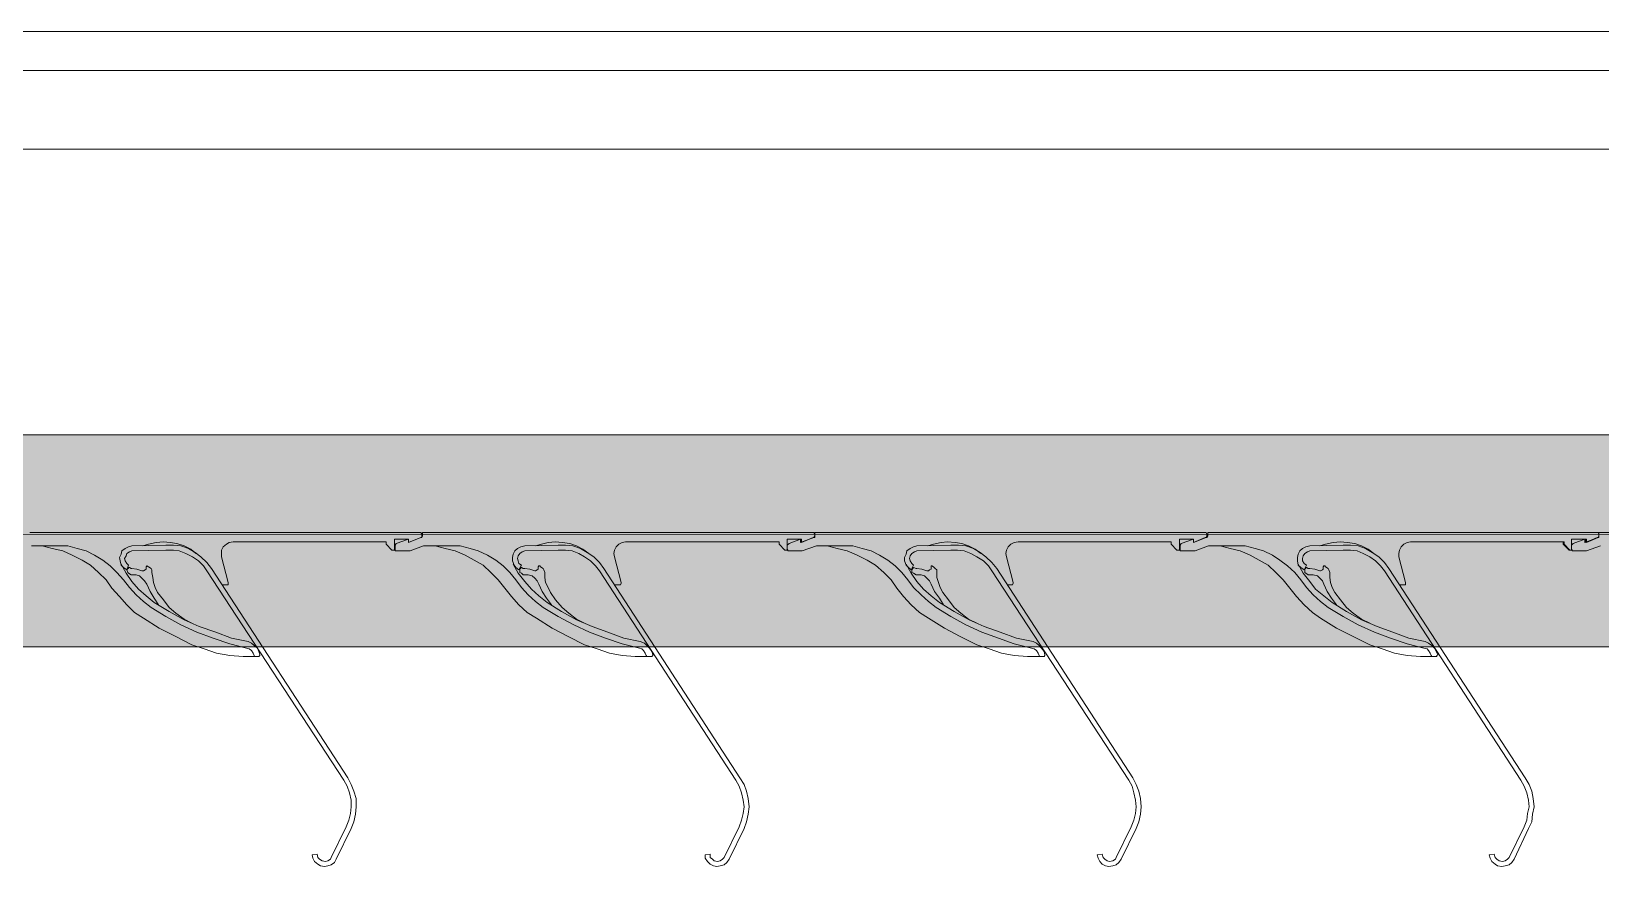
# Model space of a CAD drawing. Header units: centimetres. Extents: x -6341 to 23117, y -10090 to 8065.
# Drawn here: x 4923.55 to 4963.53, y -4090.15 to -4068.87 of the extents above; entities that cross this region are included whole.
import ezdxf

# ---------------------------------------------------------------- set-up
doc = ezdxf.new("R2010")
doc.units = ezdxf.units.CM
doc.header["$LTSCALE"] = 12.7
doc.layers.add('B Général', color=7, linetype='Continuous', lineweight=5)

# ---------------------------------------------------------------- blocks, each defined once
blk = doc.blocks.new('Groupe-200-1')
at = {"layer": 'B Général', "color": 7, "linetype": 'Continuous', "lineweight": 5}
for p, q in [((4933.457, -4081.638), (4923.508, -4081.638)), ((4928.694, -4081.871), (4932.589, -4081.871)), ((4932.801, -4082.082), (4932.801, -4081.807)), ((4943.447, -4081.638), (4933.52, -4081.638)), ((4938.685, -4081.871), (4942.601, -4081.871)), ((4942.812, -4082.082), (4942.812, -4081.807)), ((4953.459, -4081.638), (4943.511, -4081.638)), ((4948.697, -4081.871), (4952.591, -4081.871)), ((4952.803, -4082.082), (4952.803, -4081.807)), ((4963.45, -4081.638), (4953.523, -4081.638)), ((4958.687, -4081.871), (4962.603, -4081.871)), ((4962.794, -4082.082), (4962.794, -4081.807)), ((4962.794, -4082.082), (4962.794, -4081.807)), ((4973.441, -4081.638), (4963.492, -4081.638)), ((4923.551, -4081.976), (4924.249, -4081.976)), ((4926.112, -4081.976), (4926.98, -4081.955)), ((4926.98, -4082.082), (4926.112, -4082.103)), ((4933.203, -4082.103), (4933.541, -4081.976)), ((4933.541, -4081.976), (4934.24, -4081.976)), ((4936.124, -4081.976), (4936.97, -4081.955)), ((4936.97, -4082.082), (4936.124, -4082.103)), ((4943.193, -4082.103), (4943.553, -4081.976)), ((4943.553, -4081.976), (4944.252, -4081.976)), ((4946.114, -4081.976), (4946.982, -4081.955)), ((4946.982, -4082.082), (4946.114, -4082.103)), ((4953.205, -4082.103), (4953.544, -4081.976)), ((4953.544, -4081.976), (4954.242, -4081.976)), ((4956.126, -4081.976), (4956.973, -4081.955)), ((4956.973, -4082.082), (4956.126, -4082.103)), ((4963.175, -4082.103), (4963.535, -4081.976)), ((4926.027, -4082.463), (4925.985, -4082.59)), ((4931.509, -4087.945), (4928.017, -4082.611)), ((4928.144, -4082.548), (4931.615, -4087.882)), ((4936.039, -4082.463), (4935.975, -4082.59)), ((4941.5, -4087.945), (4938.029, -4082.611)), ((4938.134, -4082.548), (4941.606, -4087.882)), ((4946.03, -4082.463), (4945.966, -4082.59)), ((4951.512, -4087.945), (4948.019, -4082.611)), ((4948.146, -4082.548), (4951.618, -4087.882)), ((4956.041, -4082.463), (4955.978, -4082.59)), ((4961.502, -4087.945), (4958.031, -4082.611)), ((4958.137, -4082.548), (4961.608, -4087.882)), ((4957.65, -4083.945), (4957.439, -4083.839)), ((4931.192, -4089.914), (4931.573, -4089.131)), ((4941.204, -4089.914), (4941.585, -4089.131)), ((4951.194, -4089.914), (4951.575, -4089.131)), ((4961.206, -4089.914), (4961.587, -4089.131)), ((4931.7, -4089.173), (4931.319, -4089.956)), ((4941.712, -4089.173), (4941.331, -4089.956)), ((4951.702, -4089.173), (4951.321, -4089.956)), ((4961.693, -4089.173), (4961.333, -4089.956)), ((4930.705, -4089.85), (4930.832, -4089.829)), ((4940.717, -4089.85), (4940.844, -4089.829)), ((4950.707, -4089.85), (4950.834, -4089.829)), ((4960.698, -4089.85), (4960.825, -4089.829))]:
    blk.add_line(p, q, dxfattribs=at)
at = {"layer": 'B Général', "color": 7, "linetype": 'Continuous', "lineweight": 5, "flags": 128}
for points in [[(4926.387, -4081.976), (4926.535, -4081.934), (4926.726, -4081.892), (4926.916, -4081.871), (4927.086, -4081.892), (4927.255, -4081.913), (4927.445, -4081.976), (4927.615, -4082.061), (4927.742, -4082.167)], [(4928.419, -4082.971), (4928.525, -4082.971), (4928.567, -4082.971), (4928.567, -4082.929), (4928.567, -4082.908), (4928.398, -4082.252), (4928.398, -4082.167), (4928.398, -4082.082), (4928.44, -4081.998), (4928.525, -4081.934), (4928.588, -4081.892), (4928.694, -4081.871)], [(4932.589, -4081.871), (4932.589, -4081.934), (4932.737, -4082.082), (4932.801, -4082.082)], [(4932.801, -4081.807), (4933.16, -4081.807), (4933.16, -4081.892), (4933.478, -4081.765), (4933.499, -4081.765), (4933.499, -4081.722), (4933.499, -4081.68), (4933.478, -4081.638), (4933.457, -4081.638)], [(4932.822, -4082.061), (4932.822, -4081.976), (4932.822, -4081.955), (4932.843, -4081.913), (4933.16, -4081.807), (4933.16, -4081.892), (4933.478, -4081.765), (4933.499, -4081.765), (4933.52, -4081.722), (4933.52, -4081.638)], [(4936.399, -4081.976), (4936.547, -4081.934), (4936.716, -4081.892), (4936.907, -4081.871), (4937.076, -4081.892), (4937.267, -4081.913), (4937.436, -4081.976), (4937.605, -4082.061), (4937.753, -4082.167)], [(4938.41, -4082.971), (4938.537, -4082.971), (4938.558, -4082.971), (4938.579, -4082.929), (4938.579, -4082.908), (4938.41, -4082.252), (4938.388, -4082.167), (4938.41, -4082.082), (4938.452, -4081.998), (4938.515, -4081.934), (4938.6, -4081.892), (4938.685, -4081.871)], [(4942.601, -4081.871), (4942.601, -4081.934), (4942.749, -4082.082), (4942.812, -4082.082)], [(4942.812, -4081.807), (4943.172, -4081.807), (4943.172, -4081.892), (4943.469, -4081.765), (4943.49, -4081.765), (4943.511, -4081.722), (4943.511, -4081.68), (4943.49, -4081.638), (4943.447, -4081.638)], [(4942.812, -4082.061), (4942.812, -4081.976), (4942.812, -4081.955), (4942.855, -4081.913), (4943.151, -4081.807), (4943.151, -4081.892), (4943.49, -4081.765), (4943.511, -4081.765), (4943.511, -4081.722), (4943.511, -4081.638)], [(4946.389, -4081.976), (4946.538, -4081.934), (4946.728, -4081.892), (4946.897, -4081.871), (4947.088, -4081.892), (4947.257, -4081.913)], [(4947.257, -4081.913), (4947.427, -4081.976), (4947.596, -4082.061), (4947.744, -4082.167)], [(4948.422, -4082.971), (4948.527, -4082.971), (4948.549, -4082.971), (4948.57, -4082.929), (4948.57, -4082.908), (4948.4, -4082.252), (4948.379, -4082.167), (4948.4, -4082.082), (4948.443, -4081.998), (4948.506, -4081.934), (4948.591, -4081.892), (4948.697, -4081.871)], [(4952.591, -4081.871), (4952.591, -4081.934), (4952.739, -4082.082), (4952.803, -4082.082)], [(4952.803, -4081.807), (4953.163, -4081.807), (4953.163, -4081.892), (4953.459, -4081.765), (4953.48, -4081.765), (4953.501, -4081.722), (4953.501, -4081.68), (4953.48, -4081.638), (4953.459, -4081.638)], [(4952.824, -4082.061), (4952.824, -4081.976), (4952.824, -4081.955), (4952.845, -4081.913), (4953.163, -4081.807), (4953.163, -4081.892), (4953.48, -4081.765), (4953.502, -4081.765), (4953.523, -4081.722), (4953.523, -4081.638)], [(4956.38, -4081.976), (4956.528, -4081.934), (4956.719, -4081.892), (4956.909, -4081.871), (4957.079, -4081.892), (4957.269, -4081.913), (4957.439, -4081.976), (4957.608, -4082.061), (4957.756, -4082.167)], [(4958.412, -4082.971), (4958.539, -4082.971), (4958.56, -4082.971), (4958.56, -4082.929), (4958.56, -4082.908), (4958.391, -4082.252), (4958.391, -4082.167), (4958.412, -4082.082), (4958.455, -4081.998), (4958.518, -4081.934), (4958.603, -4081.892), (4958.687, -4081.871)], [(4962.582, -4081.871), (4962.582, -4081.934), (4962.73, -4082.082), (4962.794, -4082.082)], [(4962.603, -4081.871), (4962.603, -4081.934), (4962.751, -4082.082), (4962.794, -4082.082)], [(4962.794, -4081.807), (4963.175, -4081.807), (4963.175, -4081.892), (4963.471, -4081.765), (4963.492, -4081.765), (4963.492, -4081.722), (4963.492, -4081.68), (4963.492, -4081.638), (4963.45, -4081.638)], [(4962.794, -4081.807), (4963.154, -4081.807), (4963.154, -4081.892), (4963.45, -4081.765), (4963.471, -4081.765), (4963.492, -4081.722), (4963.492, -4081.68), (4963.471, -4081.638), (4963.429, -4081.638)], [(4962.794, -4082.061), (4962.794, -4081.976), (4962.794, -4081.955), (4962.836, -4081.913), (4963.132, -4081.807), (4963.132, -4081.892), (4963.471, -4081.765), (4963.492, -4081.765), (4963.492, -4081.722), (4963.492, -4081.638)], [(4923.572, -4081.976), (4923.826, -4081.976), (4924.08, -4082.04), (4924.355, -4082.103), (4924.588, -4082.209), (4924.842, -4082.336), (4925.054, -4082.463), (4925.265, -4082.654), (4925.456, -4082.844), (4925.604, -4083.056), (4925.794, -4083.268), (4925.985, -4083.479), (4926.175, -4083.67), (4926.408, -4083.818), (4926.81, -4084.072), (4927.234, -4084.284), (4927.636, -4084.495)], [(4924.249, -4081.976), (4924.482, -4081.976), (4924.715, -4082.04), (4924.948, -4082.103), (4925.159, -4082.209), (4925.371, -4082.336), (4925.562, -4082.484), (4925.731, -4082.654), (4925.9, -4082.844), (4926.048, -4083.035), (4926.218, -4083.225), (4926.408, -4083.395), (4926.599, -4083.543), (4926.98, -4083.776), (4927.361, -4083.987), (4927.763, -4084.178), (4928.186, -4084.326), (4928.61, -4084.474), (4929.033, -4084.58), (4929.096, -4084.601), (4929.16, -4084.643), (4929.202, -4084.707), (4929.223, -4084.77), (4929.223, -4084.792), (4929.266, -4084.792), (4929.329, -4084.792), (4929.35, -4084.792), (4929.372, -4084.77), (4929.372, -4084.749), (4929.35, -4084.665), (4929.308, -4084.58), (4929.223, -4084.516), (4929.16, -4084.453), (4929.075, -4084.411), (4928.652, -4084.326), (4928.25, -4084.178), (4927.826, -4084.03), (4927.445, -4083.86), (4927.064, -4083.649), (4926.683, -4083.416), (4926.472, -4083.246), (4926.281, -4083.077), (4926.112, -4082.887), (4925.964, -4082.675), (4925.837, -4082.442)], [(4925.985, -4082.59), (4925.9, -4082.527), (4925.837, -4082.463), (4925.815, -4082.357), (4925.794, -4082.273), (4925.837, -4082.188), (4925.858, -4082.103), (4925.942, -4082.04), (4926.027, -4081.998), (4926.112, -4081.976)], [(4926.112, -4082.103), (4926.048, -4082.125), (4925.985, -4082.167), (4925.964, -4082.23), (4925.921, -4082.294), (4925.942, -4082.357), (4925.985, -4082.421), (4926.027, -4082.463)], [(4926.98, -4081.955), (4927.17, -4081.955), (4927.361, -4081.976), (4927.551, -4082.04), (4927.72, -4082.146), (4927.869, -4082.252), (4928.017, -4082.4), (4928.144, -4082.548)], [(4928.017, -4082.611), (4927.932, -4082.484), (4927.805, -4082.357), (4927.657, -4082.252), (4927.488, -4082.167), (4927.318, -4082.103), (4927.17, -4082.082), (4926.98, -4082.082)], [(4932.822, -4082.061), (4932.822, -4082.103), (4932.864, -4082.103), (4933.139, -4082.103), (4933.203, -4082.103)], [(4933.562, -4081.976), (4933.838, -4081.976), (4934.092, -4082.04), (4934.346, -4082.103), (4934.6, -4082.209), (4934.832, -4082.336), (4935.065, -4082.463), (4935.256, -4082.654), (4935.446, -4082.844), (4935.616, -4083.056), (4935.785, -4083.268), (4935.975, -4083.479), (4936.187, -4083.67), (4936.42, -4083.818), (4936.822, -4084.072), (4937.224, -4084.284), (4937.648, -4084.495)], [(4934.24, -4081.976), (4934.473, -4081.976), (4934.727, -4082.04)], [(4934.727, -4082.04), (4934.938, -4082.103), (4935.171, -4082.209), (4935.383, -4082.336), (4935.573, -4082.484), (4935.743, -4082.654), (4935.891, -4082.844), (4936.039, -4083.035), (4936.208, -4083.225), (4936.399, -4083.395), (4936.589, -4083.543), (4936.97, -4083.776), (4937.372, -4083.987), (4937.775, -4084.178), (4938.177, -4084.326), (4938.6, -4084.474), (4939.045, -4084.58), (4939.108, -4084.601), (4939.15, -4084.643), (4939.193, -4084.707), (4939.214, -4084.77), (4939.235, -4084.792), (4939.256, -4084.792), (4939.32, -4084.792), (4939.362, -4084.792), (4939.383, -4084.77), (4939.383, -4084.749), (4939.362, -4084.665), (4939.299, -4084.58), (4939.235, -4084.516), (4939.172, -4084.453), (4939.066, -4084.411), (4938.642, -4084.326), (4938.24, -4084.178), (4937.838, -4084.03), (4937.436, -4083.86), (4937.055, -4083.649), (4936.695, -4083.416), (4936.483, -4083.246), (4936.293, -4083.077), (4936.124, -4082.887), (4935.954, -4082.675), (4935.827, -4082.442)], [(4935.975, -4082.59), (4935.891, -4082.527), (4935.848, -4082.463), (4935.806, -4082.357), (4935.806, -4082.273), (4935.827, -4082.188), (4935.87, -4082.103), (4935.933, -4082.04), (4936.018, -4081.998), (4936.124, -4081.976)], [(4936.124, -4082.103), (4936.06, -4082.125), (4935.997, -4082.167), (4935.954, -4082.23), (4935.933, -4082.294), (4935.954, -4082.357), (4935.975, -4082.421), (4936.039, -4082.463)], [(4936.97, -4081.955), (4937.161, -4081.955), (4937.351, -4081.976), (4937.542, -4082.04), (4937.711, -4082.146), (4937.88, -4082.252), (4938.029, -4082.4), (4938.134, -4082.548)], [(4938.029, -4082.611), (4937.923, -4082.484), (4937.796, -4082.357), (4937.648, -4082.252), (4937.499, -4082.167), (4937.33, -4082.103), (4937.161, -4082.082), (4936.97, -4082.082)], [(4942.812, -4082.061), (4942.833, -4082.103), (4942.855, -4082.103), (4943.13, -4082.103), (4943.193, -4082.103)], [(4943.553, -4081.976), (4943.828, -4081.976), (4944.082, -4082.04), (4944.336, -4082.103), (4944.59, -4082.209), (4944.844, -4082.336), (4945.056, -4082.463), (4945.268, -4082.654), (4945.458, -4082.844), (4945.606, -4083.056), (4945.776, -4083.268), (4945.966, -4083.479), (4946.178, -4083.67), (4946.411, -4083.818), (4946.813, -4084.072), (4947.215, -4084.284), (4947.638, -4084.495)], [(4944.252, -4081.976), (4944.484, -4081.976), (4944.717, -4082.04), (4944.95, -4082.103), (4945.162, -4082.209), (4945.373, -4082.336), (4945.564, -4082.484), (4945.733, -4082.654), (4945.881, -4082.844), (4946.03, -4083.035), (4946.22, -4083.225), (4946.411, -4083.395), (4946.601, -4083.543), (4946.982, -4083.776), (4947.363, -4083.987), (4947.765, -4084.178), (4948.189, -4084.326), (4948.591, -4084.474), (4949.035, -4084.58), (4949.099, -4084.601), (4949.162, -4084.643), (4949.205, -4084.707), (4949.226, -4084.77), (4949.226, -4084.792), (4949.268, -4084.792), (4949.332, -4084.792), (4949.353, -4084.792), (4949.374, -4084.77), (4949.374, -4084.749), (4949.353, -4084.665), (4949.289, -4084.58), (4949.226, -4084.516), (4949.162, -4084.453), (4949.078, -4084.411), (4948.654, -4084.326), (4948.231, -4084.178), (4947.829, -4084.03), (4947.448, -4083.86), (4947.067, -4083.649), (4946.686, -4083.416), (4946.474, -4083.246), (4946.284, -4083.077), (4946.114, -4082.887), (4945.966, -4082.675), (4945.839, -4082.442)], [(4945.966, -4082.59), (4945.903, -4082.527), (4945.839, -4082.463), (4945.797, -4082.357), (4945.797, -4082.273), (4945.839, -4082.188), (4945.86, -4082.103), (4945.945, -4082.04), (4946.03, -4081.998), (4946.114, -4081.976)], [(4946.114, -4082.103), (4946.051, -4082.125), (4945.987, -4082.167), (4945.945, -4082.23), (4945.924, -4082.294), (4945.945, -4082.357), (4945.987, -4082.421), (4946.03, -4082.463)], [(4946.982, -4081.955), (4947.173, -4081.955), (4947.363, -4081.976), (4947.554, -4082.04), (4947.723, -4082.146), (4947.871, -4082.252), (4948.019, -4082.4), (4948.146, -4082.548)], [(4948.019, -4082.611), (4947.935, -4082.484), (4947.808, -4082.357), (4947.638, -4082.252), (4947.49, -4082.167), (4947.321, -4082.103), (4947.151, -4082.082), (4946.982, -4082.082)], [(4952.824, -4082.061), (4952.824, -4082.103), (4952.867, -4082.103), (4953.121, -4082.103), (4953.205, -4082.103)], [(4953.565, -4081.976), (4953.84, -4081.976), (4954.094, -4082.04), (4954.348, -4082.103), (4954.602, -4082.209), (4954.835, -4082.336), (4955.068, -4082.463), (4955.258, -4082.654), (4955.449, -4082.844), (4955.618, -4083.056), (4955.787, -4083.268), (4955.978, -4083.479), (4956.19, -4083.67), (4956.401, -4083.818), (4956.803, -4084.072), (4957.227, -4084.284), (4957.65, -4084.495)], [(4954.242, -4081.976), (4954.475, -4081.976), (4954.729, -4082.04), (4954.941, -4082.103), (4955.174, -4082.209), (4955.364, -4082.336), (4955.555, -4082.484), (4955.745, -4082.654), (4955.893, -4082.844), (4956.042, -4083.035), (4956.211, -4083.225), (4956.401, -4083.395), (4956.592, -4083.543), (4956.973, -4083.776), (4957.354, -4083.987), (4957.777, -4084.178), (4958.179, -4084.326), (4958.603, -4084.474), (4959.026, -4084.58), (4959.111, -4084.601), (4959.153, -4084.643), (4959.195, -4084.707), (4959.217, -4084.77), (4959.238, -4084.792), (4959.259, -4084.792), (4959.322, -4084.792), (4959.365, -4084.792), (4959.365, -4084.77), (4959.386, -4084.749), (4959.344, -4084.665), (4959.301, -4084.58), (4959.238, -4084.516), (4959.153, -4084.453), (4959.068, -4084.411), (4958.645, -4084.326), (4958.243, -4084.178), (4957.841, -4084.03), (4957.439, -4083.86), (4957.058, -4083.649), (4956.698, -4083.416), (4956.486, -4083.246), (4956.274, -4083.077), (4956.126, -4082.887), (4955.957, -4082.675), (4955.83, -4082.442)], [(4955.978, -4082.59), (4955.893, -4082.527), (4955.83, -4082.463), (4955.809, -4082.357), (4955.809, -4082.273), (4955.83, -4082.188), (4955.872, -4082.103), (4955.936, -4082.04), (4956.02, -4081.998), (4956.126, -4081.976)], [(4956.126, -4082.103), (4956.063, -4082.125), (4955.999, -4082.167), (4955.957, -4082.23), (4955.936, -4082.294), (4955.936, -4082.357), (4955.978, -4082.421), (4956.041, -4082.463)], [(4956.973, -4081.955), (4957.163, -4081.955), (4957.354, -4081.976), (4957.544, -4082.04), (4957.714, -4082.146), (4957.883, -4082.252), (4958.031, -4082.4), (4958.137, -4082.548)], [(4958.031, -4082.611), (4957.925, -4082.484), (4957.798, -4082.357), (4957.65, -4082.252), (4957.481, -4082.167), (4957.333, -4082.103), (4957.163, -4082.082), (4956.973, -4082.082)], [(4962.794, -4082.061), (4962.815, -4082.103), (4962.857, -4082.103), (4963.111, -4082.103), (4963.175, -4082.103)], [(4926.62, -4082.654), (4926.62, -4082.59), (4926.599, -4082.548), (4926.535, -4082.506), (4926.493, -4082.484), (4926.493, -4082.484), (4926.472, -4082.506), (4926.472, -4082.569), (4926.451, -4082.59), (4926.408, -4082.611), (4926.366, -4082.611), (4926.239, -4082.569), (4926.112, -4082.548), (4926.091, -4082.548), (4926.048, -4082.527), (4926.027, -4082.527), (4926.027, -4082.548), (4926.006, -4082.548), (4925.985, -4082.59), (4926.006, -4082.654), (4926.027, -4082.675), (4926.091, -4082.717), (4926.112, -4082.717), (4926.133, -4082.717), (4926.218, -4082.717), (4926.302, -4082.738), (4926.366, -4082.802), (4926.429, -4082.865), (4926.493, -4082.95), (4926.578, -4083.141), (4926.683, -4083.31), (4926.789, -4083.479)], [(4927.636, -4083.945), (4927.445, -4083.839), (4927.234, -4083.691), (4927.064, -4083.543), (4926.916, -4083.352), (4926.768, -4083.162), (4926.705, -4083.035), (4926.662, -4082.908), (4926.641, -4082.781), (4926.62, -4082.654)], [(4936.632, -4082.654), (4936.61, -4082.59), (4936.589, -4082.548), (4936.526, -4082.506), (4936.505, -4082.484), (4936.483, -4082.484), (4936.462, -4082.506), (4936.462, -4082.569), (4936.441, -4082.59), (4936.399, -4082.611), (4936.378, -4082.611), (4936.251, -4082.569), (4936.124, -4082.548), (4936.081, -4082.548), (4936.039, -4082.527), (4936.018, -4082.527), (4936.018, -4082.548), (4935.997, -4082.548), (4935.997, -4082.59), (4935.997, -4082.654), (4936.039, -4082.675), (4936.081, -4082.717), (4936.124, -4082.717), (4936.124, -4082.717), (4936.208, -4082.717), (4936.314, -4082.738), (4936.378, -4082.802), (4936.441, -4082.865), (4936.483, -4082.95), (4936.568, -4083.141), (4936.674, -4083.31), (4936.801, -4083.479)], [(4937.648, -4083.945), (4937.436, -4083.839), (4937.245, -4083.691), (4937.076, -4083.543), (4936.907, -4083.352), (4936.78, -4083.162), (4936.716, -4083.035), (4936.653, -4082.908), (4936.632, -4082.781), (4936.632, -4082.654)], [(4946.622, -4082.654), (4946.622, -4082.59), (4946.58, -4082.548), (4946.538, -4082.506), (4946.495, -4082.484), (4946.474, -4082.484), (4946.474, -4082.506), (4946.474, -4082.569), (4946.432, -4082.59), (4946.411, -4082.611), (4946.368, -4082.611), (4946.241, -4082.569), (4946.114, -4082.548), (4946.093, -4082.548), (4946.03, -4082.527), (4946.03, -4082.527), (4946.009, -4082.548), (4946.009, -4082.548), (4945.987, -4082.59), (4945.987, -4082.654), (4946.03, -4082.675), (4946.093, -4082.717), (4946.114, -4082.717), (4946.114, -4082.717), (4946.22, -4082.717), (4946.305, -4082.738), (4946.368, -4082.802), (4946.432, -4082.865), (4946.474, -4082.95), (4946.559, -4083.141), (4946.686, -4083.31), (4946.792, -4083.479)], [(4947.638, -4083.945), (4947.427, -4083.839), (4947.236, -4083.691), (4947.067, -4083.543), (4946.919, -4083.352), (4946.771, -4083.162), (4946.707, -4083.035), (4946.665, -4082.908), (4946.622, -4082.781), (4946.622, -4082.654)], [(4956.634, -4082.654), (4956.613, -4082.59), (4956.592, -4082.548), (4956.528, -4082.506), (4956.507, -4082.484), (4956.486, -4082.484), (4956.465, -4082.506), (4956.465, -4082.569), (4956.444, -4082.59), (4956.401, -4082.611), (4956.38, -4082.611), (4956.253, -4082.569), (4956.126, -4082.548), (4956.084, -4082.548), (4956.042, -4082.527), (4956.02, -4082.527), (4956.02, -4082.548), (4955.999, -4082.548), (4955.999, -4082.59), (4955.999, -4082.654), (4956.02, -4082.675), (4956.084, -4082.717), (4956.126, -4082.717), (4956.126, -4082.717), (4956.211, -4082.717), (4956.317, -4082.738), (4956.38, -4082.802), (4956.444, -4082.865), (4956.486, -4082.95), (4956.571, -4083.141), (4956.677, -4083.31), (4956.804, -4083.479)], [(4957.438, -4083.839), (4957.227, -4083.691), (4957.057, -4083.543), (4956.909, -4083.352), (4956.761, -4083.162), (4956.698, -4083.035), (4956.655, -4082.908), (4956.634, -4082.781), (4956.634, -4082.654)], [(4927.636, -4084.495), (4927.953, -4084.601), (4928.271, -4084.707), (4928.61, -4084.77), (4928.948, -4084.792), (4929.266, -4084.792)], [(4937.648, -4084.495), (4937.965, -4084.601), (4938.283, -4084.707), (4938.6, -4084.77), (4938.939, -4084.792), (4939.256, -4084.792)], [(4947.638, -4084.495), (4947.956, -4084.601), (4948.273, -4084.707), (4948.591, -4084.77), (4948.93, -4084.792), (4949.268, -4084.792)], [(4957.65, -4084.495), (4957.968, -4084.601), (4958.285, -4084.707), (4958.603, -4084.77), (4958.941, -4084.792), (4959.259, -4084.792)], [(4931.573, -4089.131), (4931.636, -4088.961), (4931.679, -4088.792), (4931.7, -4088.623), (4931.7, -4088.453), (4931.657, -4088.263), (4931.594, -4088.094), (4931.509, -4087.945)], [(4931.615, -4087.882), (4931.7, -4088.051), (4931.763, -4088.221), (4931.827, -4088.411), (4931.827, -4088.623), (4931.806, -4088.813), (4931.763, -4089.004), (4931.7, -4089.173)], [(4941.585, -4089.131), (4941.648, -4088.961), (4941.69, -4088.792), (4941.712, -4088.623), (4941.69, -4088.453), (4941.648, -4088.263), (4941.585, -4088.094), (4941.5, -4087.945)], [(4941.606, -4087.882), (4941.712, -4088.051), (4941.775, -4088.221), (4941.817, -4088.411), (4941.839, -4088.623), (4941.817, -4088.813), (4941.775, -4089.004), (4941.712, -4089.173)], [(4951.575, -4089.131), (4951.639, -4088.961), (4951.681, -4088.792), (4951.702, -4088.623), (4951.681, -4088.453), (4951.639, -4088.263), (4951.596, -4088.094), (4951.512, -4087.945)], [(4951.618, -4087.882), (4951.702, -4088.051), (4951.766, -4088.221), (4951.808, -4088.411), (4951.829, -4088.623), (4951.808, -4088.813), (4951.766, -4089.004), (4951.702, -4089.173)], [(4961.587, -4089.131), (4961.651, -4088.961), (4961.672, -4088.792), (4961.714, -4088.623), (4961.693, -4088.453), (4961.651, -4088.263), (4961.587, -4088.094), (4961.502, -4087.945)], [(4961.608, -4087.882), (4961.714, -4088.051), (4961.778, -4088.221), (4961.82, -4088.411), (4961.841, -4088.623), (4961.799, -4088.813), (4961.778, -4089.004), (4961.693, -4089.173)], [(4931.319, -4089.956), (4931.276, -4090.041), (4931.192, -4090.104), (4931.107, -4090.126), (4931.022, -4090.147), (4930.917, -4090.126), (4930.853, -4090.083), (4930.768, -4090.02), (4930.726, -4089.935), (4930.705, -4089.85)], [(4930.832, -4089.829), (4930.853, -4089.914), (4930.895, -4089.956), (4930.959, -4089.999), (4931.044, -4090.02), (4931.107, -4089.999), (4931.171, -4089.956), (4931.192, -4089.914)], [(4941.331, -4089.956), (4941.267, -4090.041), (4941.204, -4090.104), (4941.098, -4090.126), (4941.013, -4090.147), (4940.928, -4090.126), (4940.844, -4090.083), (4940.78, -4090.02), (4940.717, -4089.935), (4940.717, -4089.85)], [(4940.844, -4089.829), (4940.844, -4089.914), (4940.907, -4089.956), (4940.95, -4089.999), (4941.034, -4090.02), (4941.098, -4089.999), (4941.161, -4089.956), (4941.204, -4089.914)], [(4951.321, -4089.956), (4951.258, -4090.041), (4951.194, -4090.104), (4951.11, -4090.126), (4951.004, -4090.147), (4950.919, -4090.126), (4950.834, -4090.083), (4950.771, -4090.02), (4950.729, -4089.935), (4950.707, -4089.85)], [(4950.834, -4089.829), (4950.856, -4089.914), (4950.898, -4089.956), (4950.961, -4089.999), (4951.025, -4090.02), (4951.11, -4089.999), (4951.173, -4089.956), (4951.194, -4089.914)], [(4961.333, -4089.956), (4961.27, -4090.041), (4961.206, -4090.104), (4961.1, -4090.126), (4961.016, -4090.147), (4960.91, -4090.126), (4960.846, -4090.083), (4960.762, -4090.02), (4960.719, -4089.935), (4960.698, -4089.85)], [(4960.825, -4089.829), (4960.846, -4089.914), (4960.889, -4089.956), (4960.952, -4089.999), (4961.037, -4090.02), (4961.1, -4089.999), (4961.164, -4089.956), (4961.206, -4089.914)]]:
    blk.add_lwpolyline(points, dxfattribs=at)
blk = doc.blocks.new('Groupe-201-1')
at = {"layer": 'B Général', "linetype": 'Continuous', "lineweight": 0, "true_color": 0xbbbbbb}
blk.add_hatch(color=9, dxfattribs=at).paths.add_polyline_path([(4658.339, -4084.53), (4658.339, -4079.132), (5006.966, -4079.153), (5006.966, -4084.551)])
at = {"layer": 'B Général', "color": 7, "linetype": 'Continuous', "lineweight": 5}
blk.add_line((4659.965, -4081.751), (4999.971, -4081.671), dxfattribs=at)
at = {"layer": 'B Général', "color": 7, "lineweight": 5, "flags": 128}
blk.add_lwpolyline([(4658.339, -4084.53), (4658.339, -4079.132), (5006.966, -4079.153), (5006.966, -4084.551)], close=True, dxfattribs=at)
at = {"layer": 'B Général', "color": 7}
blk.add_blockref('Groupe-200-1', (0, 0), dxfattribs=at)

msp = doc.modelspace()

# ---------------------------------------------------------------- linework, layer by layer
at = {"layer": 'B Général', "color": 7, "linetype": 'Continuous', "lineweight": 5}
for p, q in [((6216.888, -4068.868), (3511.92, -4068.868)), ((6190.888, -4069.868), (3537.92, -4069.868)), ((6190.888, -4071.868), (3537.92, -4071.868))]:
    msp.add_line(p, q, dxfattribs=at)

# ---------------------------------------------------------------- block references
at = {"layer": 'B Général', "color": 7}
msp.add_blockref('Groupe-201-1', (0, 0), dxfattribs=at)

doc.saveas('drawing.dxf')
